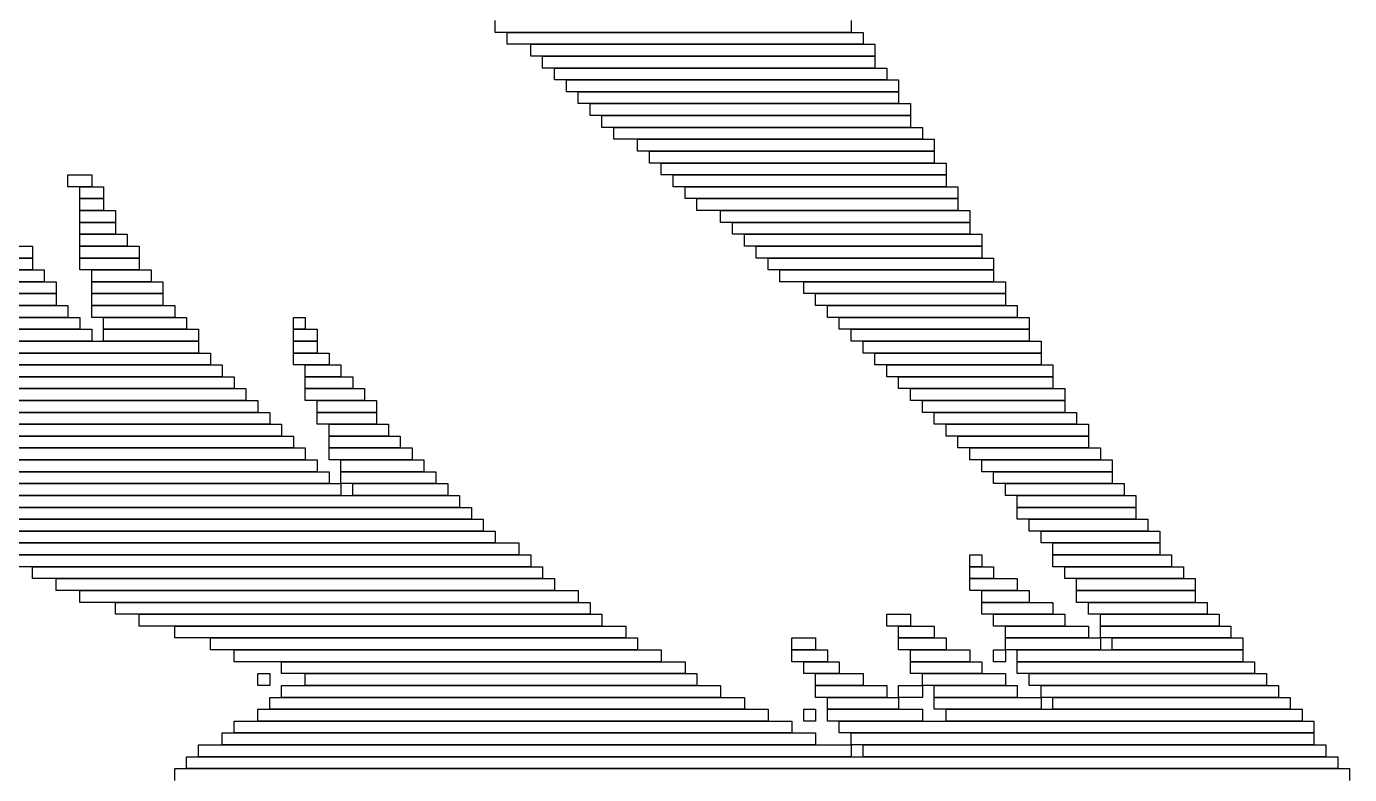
# Model space of a CAD drawing. Extents: x 290 to 733, y 311 to 713.
# Drawn here: x 499.5 to 611, y 435.5 to 498.5 of the extents above; entities that cross this region are included whole.
import ezdxf

# ---------------------------------------------------------------- set-up
doc = ezdxf.new("R2010")
doc.units = 0

msp = doc.modelspace()

# ---------------------------------------------------------------- linework, layer by layer
for p, q in [((539, 498), (539, 499)), ((569, 499), (569, 498)), ((569, 498), (539, 498)), ((540, 498), (570, 498)), ((540, 497), (540, 498)), ((570, 498), (570, 497)), ((570, 497), (540, 497)), ((542, 497), (571, 497)), ((542, 496), (542, 497)), ((571, 497), (571, 496)), ((571, 496), (542, 496)), ((543, 496), (571, 496)), ((543, 495), (543, 496)), ((571, 496), (571, 495)), ((571, 495), (543, 495)), ((544, 495), (572, 495)), ((544, 494), (544, 495)), ((572, 494), (544, 494)), ((545, 494), (573, 494)), ((545, 493), (545, 494)), ((572, 495), (572, 494)), ((573, 494), (573, 493)), ((573, 493), (545, 493)), ((546, 493), (573, 493)), ((546, 492), (546, 493)), ((573, 493), (573, 492)), ((573, 492), (546, 492)), ((547, 492), (574, 492)), ((547, 491), (547, 492)), ((574, 492), (574, 491)), ((574, 491), (547, 491)), ((548, 491), (574, 491)), ((548, 490), (548, 491)), ((574, 491), (574, 490)), ((574, 490), (548, 490)), ((549, 490), (575, 490)), ((549, 489), (549, 490)), ((575, 490), (575, 489)), ((575, 489), (549, 489)), ((551, 489), (576, 489)), ((551, 488), (551, 489)), ((576, 489), (576, 488)), ((576, 488), (551, 488)), ((552, 488), (576, 488)), ((552, 487), (552, 488)), ((576, 488), (576, 487)), ((576, 487), (552, 487)), ((553, 487), (577, 487)), ((553, 486), (553, 487)), ((577, 487), (577, 486)), ((503, 486), (505, 486)), ((503, 485), (503, 486)), ((505, 486), (505, 485)), ((577, 486), (553, 486)), ((554, 486), (577, 486)), ((554, 485), (554, 486)), ((577, 486), (577, 485)), ((505, 485), (503, 485)), ((504, 485), (506, 485)), ((504, 484), (504, 485)), ((506, 484), (504, 484)), ((504, 484), (506, 484)), ((504, 483), (504, 484)), ((506, 485), (506, 484)), ((506, 484), (506, 483)), ((577, 485), (554, 485)), ((555, 485), (578, 485)), ((555, 484), (555, 485)), ((578, 484), (555, 484)), ((556, 484), (578, 484)), ((556, 483), (556, 484)), ((578, 485), (578, 484)), ((578, 484), (578, 483)), ((506, 483), (504, 483)), ((504, 483), (507, 483)), ((504, 482), (504, 483)), ((507, 483), (507, 482)), ((578, 483), (556, 483)), ((558, 483), (579, 483)), ((558, 482), (558, 483)), ((579, 483), (579, 482)), ((507, 482), (504, 482)), ((504, 482), (507, 482)), ((504, 481), (504, 482)), ((507, 482), (507, 481)), ((579, 482), (558, 482)), ((559, 482), (579, 482)), ((559, 481), (559, 482)), ((579, 482), (579, 481)), ((507, 481), (504, 481)), ((504, 481), (508, 481)), ((504, 480), (504, 481)), ((508, 481), (508, 480)), ((579, 481), (559, 481)), ((560, 481), (580, 481)), ((560, 480), (560, 481)), ((580, 481), (580, 480)), ((469, 480), (500, 480)), ((500, 480), (500, 479)), ((508, 480), (504, 480)), ((504, 480), (509, 480)), ((504, 479), (504, 480)), ((509, 480), (509, 479)), ((580, 480), (560, 480)), ((561, 480), (580, 480)), ((561, 479), (561, 480)), ((580, 480), (580, 479)), ((500, 479), (469, 479)), ((470, 479), (500, 479)), ((500, 479), (500, 478)), ((509, 479), (504, 479)), ((504, 479), (509, 479)), ((504, 478), (504, 479)), ((509, 479), (509, 478)), ((580, 479), (561, 479)), ((562, 479), (581, 479)), ((562, 478), (562, 479)), ((581, 479), (581, 478)), ((500, 478), (470, 478)), ((470, 478), (501, 478)), ((501, 478), (501, 477)), ((509, 478), (504, 478)), ((505, 478), (510, 478)), ((505, 477), (505, 478)), ((510, 478), (510, 477)), ((581, 478), (562, 478)), ((563, 478), (581, 478)), ((563, 477), (563, 478)), ((581, 478), (581, 477)), ((501, 477), (470, 477)), ((471, 477), (502, 477)), ((502, 477), (502, 476)), ((510, 477), (505, 477)), ((505, 477), (511, 477)), ((505, 476), (505, 477)), ((511, 477), (511, 476)), ((581, 477), (563, 477)), ((565, 477), (582, 477)), ((565, 476), (565, 477)), ((582, 477), (582, 476)), ((502, 476), (471, 476)), ((472, 476), (502, 476)), ((502, 475), (472, 475)), ((472, 475), (503, 475)), ((502, 476), (502, 475)), ((503, 475), (503, 474)), ((511, 476), (505, 476)), ((505, 476), (511, 476)), ((505, 475), (505, 476)), ((511, 475), (505, 475)), ((505, 475), (512, 475)), ((505, 474), (505, 475)), ((511, 476), (511, 475)), ((512, 475), (512, 474)), ((582, 476), (565, 476)), ((566, 476), (582, 476)), ((566, 475), (566, 476)), ((582, 475), (566, 475)), ((567, 475), (583, 475)), ((567, 474), (567, 475)), ((582, 476), (582, 475)), ((583, 475), (583, 474)), ((503, 474), (472, 474)), ((473, 474), (504, 474)), ((504, 474), (504, 473)), ((512, 474), (505, 474)), ((506, 474), (513, 474)), ((506, 473), (506, 474)), ((513, 474), (513, 473)), ((522, 474), (523, 474)), ((522, 473), (522, 474)), ((523, 474), (523, 473)), ((583, 474), (567, 474)), ((568, 474), (584, 474)), ((568, 473), (568, 474)), ((584, 474), (584, 473)), ((504, 473), (473, 473)), ((474, 473), (505, 473)), ((505, 473), (505, 472)), ((513, 473), (506, 473)), ((506, 473), (514, 473)), ((506, 472), (506, 473)), ((514, 473), (514, 472)), ((523, 473), (522, 473)), ((522, 473), (524, 473)), ((522, 472), (522, 473)), ((524, 473), (524, 472)), ((584, 473), (568, 473)), ((569, 473), (584, 473)), ((569, 472), (569, 473)), ((584, 473), (584, 472)), ((505, 472), (474, 472)), ((475, 472), (514, 472)), ((514, 472), (506, 472)), ((514, 472), (514, 471)), ((524, 472), (522, 472)), ((522, 472), (524, 472)), ((522, 471), (522, 472)), ((524, 472), (524, 471)), ((584, 472), (569, 472)), ((570, 472), (585, 472)), ((570, 471), (570, 472)), ((585, 472), (585, 471)), ((514, 471), (475, 471)), ((475, 471), (515, 471)), ((515, 471), (515, 470)), ((524, 471), (522, 471)), ((522, 471), (525, 471)), ((522, 470), (522, 471)), ((525, 471), (525, 470)), ((585, 471), (570, 471)), ((571, 471), (585, 471)), ((571, 470), (571, 471)), ((585, 471), (585, 470)), ((515, 470), (475, 470)), ((476, 470), (516, 470)), ((516, 470), (516, 469)), ((525, 470), (522, 470)), ((523, 470), (526, 470)), ((523, 469), (523, 470)), ((526, 470), (526, 469)), ((585, 470), (571, 470)), ((572, 470), (586, 470)), ((572, 469), (572, 470)), ((586, 470), (586, 469)), ((516, 469), (476, 469)), ((477, 469), (517, 469)), ((517, 469), (517, 468)), ((526, 469), (523, 469)), ((523, 469), (527, 469)), ((523, 468), (523, 469)), ((527, 469), (527, 468)), ((586, 469), (572, 469)), ((573, 469), (586, 469)), ((573, 468), (573, 469)), ((586, 469), (586, 468)), ((517, 468), (477, 468)), ((478, 468), (518, 468)), ((518, 468), (518, 467)), ((527, 468), (523, 468)), ((523, 468), (528, 468)), ((523, 467), (523, 468)), ((528, 468), (528, 467)), ((586, 468), (573, 468)), ((574, 468), (587, 468)), ((574, 467), (574, 468)), ((587, 468), (587, 467)), ((518, 467), (478, 467)), ((479, 467), (519, 467)), ((519, 467), (519, 466)), ((528, 467), (523, 467)), ((524, 467), (529, 467)), ((524, 466), (524, 467)), ((529, 467), (529, 466)), ((587, 467), (574, 467)), ((575, 467), (587, 467)), ((575, 466), (575, 467)), ((587, 467), (587, 466)), ((519, 466), (479, 466)), ((480, 466), (520, 466)), ((520, 465), (480, 465)), ((481, 465), (521, 465)), ((520, 466), (520, 465)), ((521, 465), (521, 464)), ((529, 466), (524, 466)), ((524, 466), (529, 466)), ((524, 465), (524, 466)), ((529, 465), (524, 465)), ((525, 465), (530, 465)), ((525, 464), (525, 465)), ((529, 466), (529, 465)), ((530, 465), (530, 464)), ((587, 466), (575, 466)), ((576, 466), (588, 466)), ((576, 465), (576, 466)), ((588, 465), (576, 465)), ((577, 465), (589, 465)), ((577, 464), (577, 465)), ((588, 466), (588, 465)), ((589, 465), (589, 464)), ((521, 464), (481, 464)), ((482, 464), (522, 464)), ((522, 464), (522, 463)), ((530, 464), (525, 464)), ((525, 464), (531, 464)), ((525, 463), (525, 464)), ((531, 464), (531, 463)), ((589, 464), (577, 464)), ((578, 464), (589, 464)), ((578, 463), (578, 464)), ((589, 464), (589, 463)), ((522, 463), (482, 463)), ((483, 463), (523, 463)), ((523, 463), (523, 462)), ((531, 463), (525, 463)), ((525, 463), (532, 463)), ((525, 462), (525, 463)), ((532, 463), (532, 462)), ((589, 463), (578, 463)), ((579, 463), (590, 463)), ((579, 462), (579, 463)), ((590, 463), (590, 462)), ((523, 462), (483, 462)), ((484, 462), (524, 462)), ((524, 462), (524, 461)), ((532, 462), (525, 462)), ((526, 462), (533, 462)), ((526, 461), (526, 462)), ((533, 462), (533, 461)), ((590, 462), (579, 462)), ((580, 462), (591, 462)), ((580, 461), (580, 462)), ((591, 462), (591, 461)), ((524, 461), (484, 461)), ((486, 461), (525, 461)), ((525, 461), (525, 460)), ((533, 461), (526, 461)), ((526, 461), (534, 461)), ((526, 460), (526, 461)), ((534, 461), (534, 460)), ((591, 461), (580, 461)), ((581, 461), (591, 461)), ((581, 460), (581, 461)), ((591, 461), (591, 460)), ((525, 460), (486, 460)), ((487, 460), (526, 460)), ((534, 460), (526, 460)), ((526, 460), (526, 459)), ((527, 460), (535, 460)), ((527, 459), (527, 460)), ((535, 460), (535, 459)), ((591, 460), (581, 460)), ((582, 460), (592, 460)), ((582, 459), (582, 460)), ((592, 460), (592, 459)), ((526, 459), (487, 459)), ((489, 459), (536, 459)), ((535, 459), (527, 459)), ((536, 459), (536, 458)), ((592, 459), (582, 459)), ((583, 459), (593, 459)), ((583, 458), (583, 459)), ((593, 459), (593, 458)), ((536, 458), (489, 458)), ((490, 458), (537, 458)), ((537, 458), (537, 457)), ((593, 458), (583, 458)), ((583, 458), (593, 458)), ((583, 457), (583, 458)), ((593, 458), (593, 457)), ((537, 457), (490, 457)), ((492, 457), (538, 457)), ((538, 457), (538, 456)), ((593, 457), (583, 457)), ((584, 457), (594, 457)), ((584, 456), (584, 457)), ((594, 457), (594, 456)), ((538, 456), (492, 456)), ((494, 456), (539, 456)), ((539, 455), (494, 455)), ((495, 455), (541, 455)), ((539, 456), (539, 455)), ((541, 455), (541, 454)), ((594, 456), (584, 456)), ((585, 456), (595, 456)), ((585, 455), (585, 456)), ((595, 455), (585, 455)), ((586, 455), (595, 455)), ((586, 454), (586, 455)), ((595, 456), (595, 455)), ((595, 455), (595, 454)), ((541, 454), (495, 454)), ((497, 454), (542, 454)), ((542, 454), (542, 453)), ((579, 454), (580, 454)), ((579, 453), (579, 454)), ((580, 454), (580, 453)), ((595, 454), (586, 454)), ((586, 454), (596, 454)), ((586, 453), (586, 454)), ((596, 454), (596, 453)), ((542, 453), (497, 453)), ((500, 453), (543, 453)), ((500, 452), (500, 453)), ((543, 453), (543, 452)), ((580, 453), (579, 453)), ((579, 453), (581, 453)), ((579, 452), (579, 453)), ((581, 453), (581, 452)), ((596, 453), (586, 453)), ((587, 453), (597, 453)), ((587, 452), (587, 453)), ((597, 453), (597, 452)), ((543, 452), (500, 452)), ((502, 452), (544, 452)), ((502, 451), (502, 452)), ((544, 452), (544, 451)), ((581, 452), (579, 452)), ((579, 452), (583, 452)), ((579, 451), (579, 452)), ((583, 452), (583, 451)), ((597, 452), (587, 452)), ((588, 452), (598, 452)), ((588, 451), (588, 452)), ((598, 452), (598, 451)), ((544, 451), (502, 451)), ((504, 451), (546, 451)), ((504, 450), (504, 451)), ((546, 451), (546, 450)), ((583, 451), (579, 451)), ((580, 451), (584, 451)), ((580, 450), (580, 451)), ((584, 451), (584, 450)), ((598, 451), (588, 451)), ((588, 451), (598, 451)), ((588, 450), (588, 451)), ((598, 451), (598, 450)), ((546, 450), (504, 450)), ((507, 450), (547, 450)), ((507, 449), (507, 450)), ((547, 450), (547, 449)), ((584, 450), (580, 450)), ((580, 450), (586, 450)), ((580, 449), (580, 450)), ((586, 450), (586, 449)), ((598, 450), (588, 450)), ((589, 450), (599, 450)), ((589, 449), (589, 450)), ((599, 450), (599, 449)), ((547, 449), (507, 449)), ((509, 449), (548, 449)), ((509, 448), (509, 449)), ((548, 449), (548, 448)), ((572, 449), (574, 449)), ((572, 448), (572, 449)), ((574, 449), (574, 448)), ((586, 449), (580, 449)), ((581, 449), (587, 449)), ((581, 448), (581, 449)), ((587, 449), (587, 448)), ((599, 449), (589, 449)), ((590, 449), (600, 449)), ((590, 448), (590, 449)), ((600, 449), (600, 448)), ((548, 448), (509, 448)), ((512, 448), (550, 448)), ((512, 447), (512, 448)), ((550, 448), (550, 447)), ((574, 448), (572, 448)), ((573, 448), (576, 448)), ((573, 447), (573, 448)), ((576, 448), (576, 447)), ((587, 448), (581, 448)), ((582, 448), (589, 448)), ((582, 447), (582, 448)), ((589, 448), (589, 447)), ((600, 448), (590, 448)), ((590, 448), (601, 448)), ((590, 447), (590, 448)), ((601, 448), (601, 447)), ((550, 447), (512, 447)), ((515, 447), (551, 447)), ((515, 446), (515, 447)), ((551, 446), (515, 446)), ((517, 446), (553, 446)), ((517, 445), (517, 446)), ((551, 447), (551, 446)), ((553, 446), (553, 445)), ((564, 447), (566, 447)), ((564, 446), (564, 447)), ((566, 446), (564, 446)), ((564, 446), (567, 446)), ((564, 445), (564, 446)), ((566, 447), (566, 446)), ((567, 446), (567, 445)), ((576, 447), (573, 447)), ((573, 447), (577, 447)), ((573, 446), (573, 447)), ((577, 446), (573, 446)), ((574, 446), (579, 446)), ((574, 445), (574, 446)), ((577, 447), (577, 446)), ((579, 446), (579, 445)), ((581, 446), (582, 446)), ((581, 445), (581, 446)), ((589, 447), (582, 447)), ((582, 447), (590, 447)), ((582, 446), (582, 447)), ((590, 446), (582, 446)), ((582, 446), (582, 445)), ((583, 446), (602, 446)), ((583, 445), (583, 446)), ((601, 447), (590, 447)), ((590, 447), (590, 446)), ((591, 447), (602, 447)), ((591, 446), (591, 447)), ((602, 446), (591, 446)), ((602, 447), (602, 446)), ((602, 446), (602, 445)), ((553, 445), (517, 445)), ((521, 445), (555, 445)), ((521, 444), (521, 445)), ((555, 445), (555, 444)), ((567, 445), (564, 445)), ((565, 445), (568, 445)), ((565, 444), (565, 445)), ((568, 445), (568, 444)), ((579, 445), (574, 445)), ((574, 445), (580, 445)), ((574, 444), (574, 445)), ((580, 445), (580, 444)), ((582, 445), (581, 445)), ((602, 445), (583, 445)), ((583, 445), (603, 445)), ((583, 444), (583, 445)), ((603, 445), (603, 444)), ((519, 444), (520, 444)), ((519, 443), (519, 444)), ((520, 444), (520, 443)), ((555, 444), (521, 444)), ((523, 444), (556, 444)), ((523, 443), (523, 444)), ((556, 444), (556, 443)), ((568, 444), (565, 444)), ((566, 444), (570, 444)), ((566, 443), (566, 444)), ((570, 444), (570, 443)), ((580, 444), (574, 444)), ((575, 444), (582, 444)), ((575, 443), (575, 444)), ((582, 444), (582, 443)), ((603, 444), (583, 444)), ((584, 444), (604, 444)), ((584, 443), (584, 444)), ((604, 444), (604, 443)), ((520, 443), (519, 443)), ((521, 443), (558, 443)), ((521, 442), (521, 443)), ((556, 443), (523, 443)), ((558, 443), (558, 442)), ((570, 443), (566, 443)), ((566, 443), (572, 443)), ((566, 442), (566, 443)), ((572, 443), (572, 442)), ((573, 443), (575, 443)), ((573, 442), (573, 443)), ((582, 443), (575, 443)), ((575, 443), (575, 442)), ((576, 443), (583, 443)), ((576, 442), (576, 443)), ((583, 443), (583, 442)), ((604, 443), (584, 443)), ((585, 443), (605, 443)), ((585, 442), (585, 443)), ((605, 443), (605, 442)), ((520, 442), (560, 442)), ((520, 441), (520, 442)), ((558, 442), (521, 442)), ((560, 442), (560, 441)), ((572, 442), (566, 442)), ((567, 442), (573, 442)), ((567, 441), (567, 442)), ((575, 442), (573, 442)), ((573, 442), (573, 441)), ((583, 442), (576, 442)), ((576, 442), (585, 442)), ((576, 441), (576, 442)), ((605, 442), (585, 442)), ((585, 442), (585, 441)), ((586, 442), (606, 442)), ((586, 441), (586, 442)), ((606, 442), (606, 441)), ((519, 441), (562, 441)), ((519, 440), (519, 441)), ((560, 441), (520, 441)), ((562, 441), (562, 440)), ((565, 441), (566, 441)), ((565, 440), (565, 441)), ((566, 441), (566, 440)), ((573, 441), (567, 441)), ((567, 441), (575, 441)), ((567, 440), (567, 441)), ((575, 441), (575, 440)), ((585, 441), (576, 441)), ((577, 441), (607, 441)), ((577, 440), (577, 441)), ((606, 441), (586, 441)), ((607, 441), (607, 440)), ((517, 440), (564, 440)), ((517, 439), (517, 440)), ((562, 440), (519, 440)), ((564, 440), (564, 439)), ((566, 440), (565, 440)), ((575, 440), (567, 440)), ((568, 440), (608, 440)), ((568, 439), (568, 440)), ((607, 440), (577, 440)), ((608, 440), (608, 439)), ((516, 439), (566, 439)), ((516, 438), (516, 439)), ((564, 439), (517, 439)), ((566, 439), (566, 438)), ((608, 439), (568, 439)), ((569, 439), (608, 439)), ((569, 438), (569, 439)), ((608, 439), (608, 438)), ((514, 438), (569, 438)), ((514, 437), (514, 438)), ((566, 438), (516, 438)), ((608, 438), (569, 438)), ((569, 438), (569, 437)), ((570, 438), (609, 438)), ((570, 437), (570, 438)), ((609, 438), (609, 437)), ((512, 436), (611, 436)), ((512, 435), (512, 436)), ((513, 437), (610, 437)), ((513, 436), (513, 437)), ((610, 436), (513, 436)), ((569, 437), (514, 437)), ((609, 437), (570, 437)), ((610, 437), (610, 436)), ((611, 436), (611, 435))]:
    msp.add_line(p, q)

doc.saveas('drawing.dxf')
